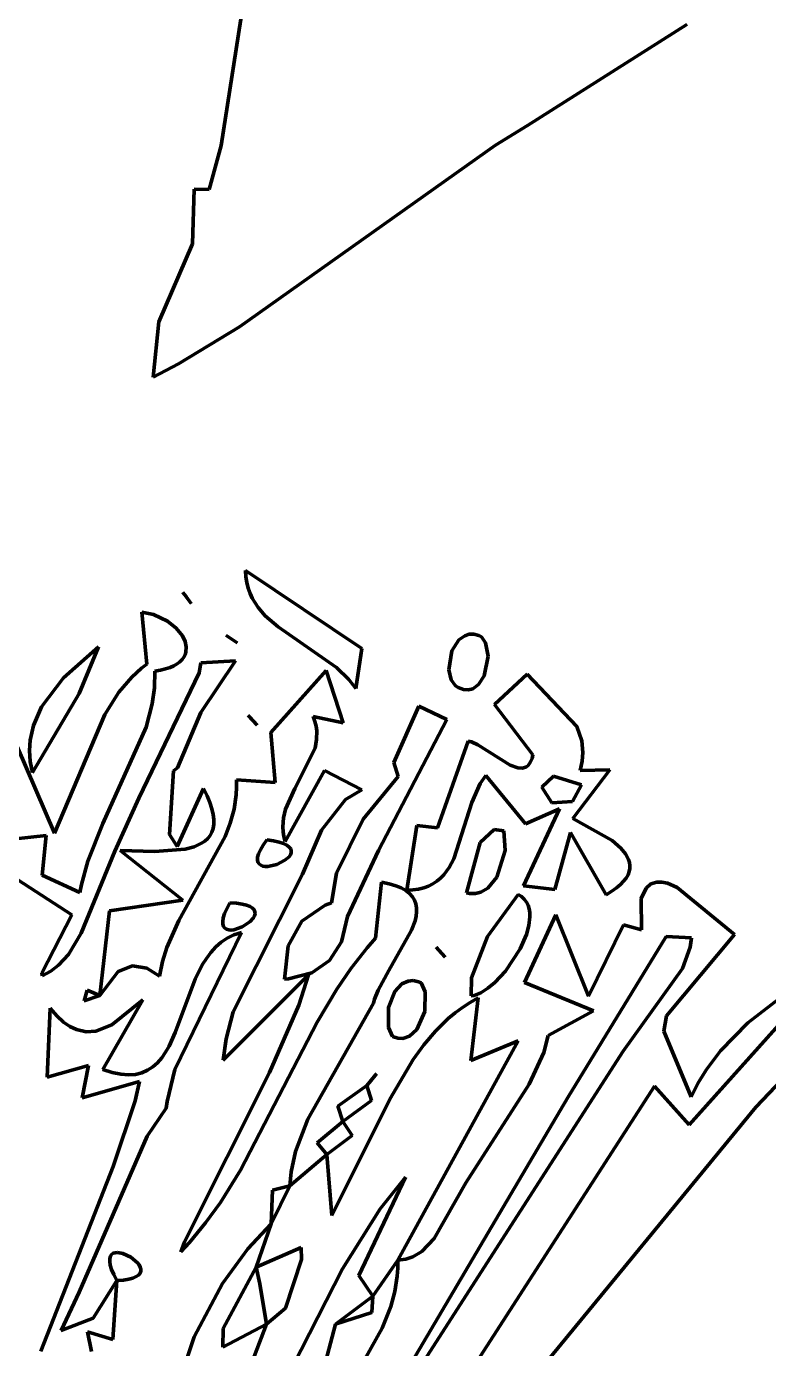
# Model space of a CAD drawing. Header units: millimetres. Extents: x 0 to 11, y 0 to 14.1.
# Drawn here: x 7.479 to 7.981, y 6.555 to 7.45 of the extents above; entities that cross this region are included whole.
import ezdxf

# ---------------------------------------------------------------- set-up
doc = ezdxf.new("R2010")
doc.units = ezdxf.units.MM
doc.layers.add('color#010101ff', color=7, linetype='CONTINUOUS', lineweight=100)
doc.layers.add('color#fefefeff', color=7, linetype='CONTINUOUS', lineweight=100)

msp = doc.modelspace()

# ---------------------------------------------------------------- linework, layer by layer
at = {"layer": 'color#010101ff'}
for p, q in [((7.6329, 7.51328), (7.61057, 7.369)), ((7.81752, 7.38246), (7.92527, 7.45078)), ((7.79591, 7.36919), (7.81752, 7.38246)), ((7.61057, 7.369), (7.60247, 7.3393)), ((7.62293, 7.24632), (7.79591, 7.36919)), ((7.59236, 7.33939), (7.59107, 7.30261)), ((7.60247, 7.3393), (7.59236, 7.33939)), ((7.59107, 7.30261), (7.56833, 7.24965)), ((7.56833, 7.24965), (7.56467, 7.21242)), ((7.58174, 7.22143), (7.62293, 7.24632)), ((7.56467, 7.21242), (7.58174, 7.22143)), ((7.62689, 7.08163), (7.62716, 7.07742)), ((7.70553, 7.02892), (7.62689, 7.08163)), ((7.62716, 7.07742), (7.62778, 7.07344)), ((7.62778, 7.07344), (7.62875, 7.06969)), ((7.58468, 7.06677), (7.5868, 7.06401)), ((7.59034, 7.0594), (7.58468, 7.06677)), ((7.5868, 7.06401), (7.59034, 7.0594)), ((7.62875, 7.06969), (7.63002, 7.06615)), ((7.63002, 7.06615), (7.63159, 7.0628)), ((7.63159, 7.0628), (7.63552, 7.05662)), ((7.63552, 7.05662), (7.64036, 7.05103)), ((7.55693, 7.05349), (7.56036, 7.01838)), ((7.56486, 7.05183), (7.55693, 7.05349)), ((7.57431, 7.04732), (7.56486, 7.05183)), ((7.58007, 7.04269), (7.57431, 7.04732)), ((7.64036, 7.05103), (7.64897, 7.04351)), ((7.5843, 7.0374), (7.58007, 7.04269)), ((7.58608, 7.03369), (7.5843, 7.0374)), ((7.61401, 7.03774), (7.61499, 7.03706)), ((7.62133, 7.03261), (7.61401, 7.03774)), ((7.61499, 7.03706), (7.62133, 7.03261)), ((7.64897, 7.04351), (7.68859, 7.01609)), ((7.77515, 7.03753), (7.77124, 7.03469)), ((7.77812, 7.03849), (7.77515, 7.03753)), ((7.78133, 7.03858), (7.77812, 7.03849)), ((7.78476, 7.03765), (7.78133, 7.03858)), ((7.78655, 7.03678), (7.78476, 7.03765)), ((7.78918, 7.03259), (7.78655, 7.03678)), ((7.52769, 7.03008), (7.50385, 7.00896)), ((7.5146, 6.99845), (7.52769, 7.03008)), ((7.58692, 7.02998), (7.58608, 7.03369)), ((7.58668, 7.02635), (7.58692, 7.02998)), ((7.70152, 7.00171), (7.70553, 7.02892)), ((7.76646, 7.02728), (7.76434, 7.01447)), ((7.77124, 7.03469), (7.76646, 7.02728)), ((7.7909, 7.02358), (7.78918, 7.03259)), ((7.56036, 7.01838), (7.55675, 7.01558)), ((7.57853, 7.01717), (7.58074, 7.01844)), ((7.58074, 7.01844), (7.5826, 7.01984)), ((7.5826, 7.01984), (7.58411, 7.02134)), ((7.58411, 7.02134), (7.58528, 7.02294)), ((7.58528, 7.02294), (7.58613, 7.02461)), ((7.58613, 7.02461), (7.58668, 7.02635)), ((7.59677, 7.01928), (7.59556, 7.01231)), ((7.62019, 7.02056), (7.59677, 7.01928)), ((7.59683, 6.9857), (7.62019, 7.02056)), ((7.78829, 7.01033), (7.7909, 7.02358)), ((7.55012, 7.0095), (7.54143, 6.99932)), ((7.55675, 7.01558), (7.55012, 7.0095)), ((7.59556, 7.01231), (7.55478, 6.92772)), ((7.56535, 7.00238), (7.56578, 7.01355)), ((7.56578, 7.01355), (7.56958, 7.01421)), ((7.56958, 7.01421), (7.57296, 7.01504)), ((7.57296, 7.01504), (7.57594, 7.01603)), ((7.57594, 7.01603), (7.57853, 7.01717)), ((7.68144, 7.01404), (7.64402, 6.97209)), ((7.69298, 6.97856), (7.68144, 7.01404)), ((7.68859, 7.01609), (7.69692, 7.00789)), ((7.76434, 7.01447), (7.76603, 7.00767)), ((7.78449, 7.00445), (7.78829, 7.01033)), ((7.81731, 7.01161), (7.79532, 6.9911)), ((7.85085, 6.97609), (7.81731, 7.01161)), ((7.50385, 7.00896), (7.48906, 6.9894)), ((7.56381, 6.99152), (7.56535, 7.00238)), ((7.69692, 7.00789), (7.70152, 7.00171)), ((7.76603, 7.00767), (7.76891, 7.00356)), ((7.76891, 7.00356), (7.7708, 7.00243)), ((7.7708, 7.00243), (7.77439, 7.00109)), ((7.77439, 7.00109), (7.77768, 7.00089)), ((7.77768, 7.00089), (7.78066, 7.00169)), ((7.78066, 7.00169), (7.78449, 7.00445)), ((7.4831, 6.945), (7.5146, 6.99845)), ((7.54143, 6.99932), (7.53182, 6.98416)), ((7.55979, 6.97573), (7.56381, 6.99152)), ((7.48906, 6.9894), (7.48357, 6.9769)), ((7.53182, 6.98416), (7.49784, 6.90409)), ((7.58097, 6.94809), (7.59683, 6.9857)), ((7.62887, 6.98361), (7.62968, 6.98272)), ((7.63496, 6.97692), (7.62887, 6.98361)), ((7.62968, 6.98272), (7.63496, 6.97692)), ((7.67391, 6.97954), (7.67277, 6.98281)), ((7.67277, 6.98281), (7.69298, 6.97856)), ((7.74413, 6.98981), (7.72727, 6.95188)), ((7.76305, 6.98089), (7.74413, 6.98981)), ((7.79532, 6.9911), (7.82129, 6.95693)), ((7.48357, 6.9769), (7.48137, 6.96686)), ((7.53056, 6.91058), (7.55979, 6.97573)), ((7.67467, 6.97635), (7.67391, 6.97954)), ((7.6751, 6.97324), (7.67467, 6.97635)), ((7.71694, 6.89217), (7.76305, 6.98089)), ((7.85432, 6.96648), (7.85085, 6.97609)), ((7.48137, 6.96686), (7.48097, 6.95984)), ((7.64402, 6.97209), (7.64699, 6.9382)), ((7.67397, 6.96146), (7.67506, 6.96723)), ((7.67506, 6.96723), (7.6751, 6.97324)), ((7.77738, 6.96623), (7.75678, 6.90754)), ((7.77974, 6.96583), (7.77738, 6.96623)), ((7.7841, 6.96379), (7.77974, 6.96583)), ((7.85511, 6.95843), (7.85432, 6.96648)), ((7.49784, 6.90409), (7.47256, 6.9626)), ((7.48097, 6.95984), (7.48152, 6.95255)), ((7.66037, 6.93425), (7.67397, 6.96146)), ((7.80596, 6.94994), (7.7841, 6.96379)), ((7.82129, 6.95693), (7.82071, 6.95458)), ((7.85463, 6.9526), (7.85511, 6.95843)), ((7.48152, 6.95255), (7.4831, 6.945)), ((7.57825, 6.94614), (7.58097, 6.94809)), ((7.72727, 6.95188), (7.73008, 6.94237)), ((7.81111, 6.94818), (7.80596, 6.94994)), ((7.81418, 6.94804), (7.81111, 6.94818)), ((7.81686, 6.94893), (7.81418, 6.94804)), ((7.81803, 6.94983), (7.81686, 6.94893)), ((7.81906, 6.95105), (7.81803, 6.94983)), ((7.81996, 6.95263), (7.81906, 6.95105)), ((7.82071, 6.95458), (7.81996, 6.95263)), ((7.84816, 6.91387), (7.87334, 6.9468)), ((7.85324, 6.94634), (7.85463, 6.9526)), ((7.87334, 6.9468), (7.85324, 6.94634)), ((7.57554, 6.90318), (7.57825, 6.94614)), ((7.64699, 6.9382), (7.62083, 6.94017)), ((7.62083, 6.94017), (7.62091, 6.93504)), ((7.68033, 6.94628), (7.65381, 6.89827)), ((7.70562, 6.93331), (7.68033, 6.94628)), ((7.73008, 6.94237), (7.70645, 6.91339)), ((7.78566, 6.93748), (7.78945, 6.94301)), ((7.78945, 6.94301), (7.81615, 6.91023)), ((7.82736, 6.93516), (7.83513, 6.94243)), ((7.83513, 6.94243), (7.85414, 6.93674)), ((7.59855, 6.93425), (7.58067, 6.89498)), ((7.60102, 6.9293), (7.59855, 6.93425)), ((7.60294, 6.92474), (7.60102, 6.9293)), ((7.62065, 6.93002), (7.61921, 6.92027)), ((7.62091, 6.93504), (7.62065, 6.93002)), ((7.65404, 6.92028), (7.66037, 6.93425)), ((7.69452, 6.92684), (7.70562, 6.93331)), ((7.77995, 6.92466), (7.78566, 6.93748)), ((7.83399, 6.92452), (7.82736, 6.93516)), ((7.85414, 6.93674), (7.84803, 6.92537)), ((7.55478, 6.92772), (7.5386, 6.89176)), ((7.60432, 6.92055), (7.60294, 6.92474)), ((7.6052, 6.91672), (7.60432, 6.92055)), ((7.61921, 6.92027), (7.6167, 6.91086)), ((7.65264, 6.91436), (7.65404, 6.92028)), ((7.67826, 6.90592), (7.69452, 6.92684)), ((7.76784, 6.88672), (7.77995, 6.92466)), ((7.83915, 6.92037), (7.81498, 6.86838)), ((7.81615, 6.91023), (7.83915, 6.92037)), ((7.84803, 6.92537), (7.83399, 6.92452)), ((7.60561, 6.91324), (7.6052, 6.91672)), ((7.60556, 6.91008), (7.60561, 6.91324)), ((7.6167, 6.91086), (7.61329, 6.90172)), ((7.6522, 6.90817), (7.65264, 6.91436)), ((7.70645, 6.91339), (7.68851, 6.87695)), ((7.87474, 6.89898), (7.84816, 6.91387)), ((7.45894, 6.89889), (7.49228, 6.90241)), ((7.49228, 6.90241), (7.48948, 6.87568)), ((7.52029, 6.8851), (7.53056, 6.91058)), ((7.58067, 6.89498), (7.57554, 6.90318)), ((7.60142, 6.90043), (7.60299, 6.90243)), ((7.60299, 6.90243), (7.60423, 6.9047)), ((7.60423, 6.9047), (7.60509, 6.90724)), ((7.60509, 6.90724), (7.60556, 6.91008)), ((7.65241, 6.90496), (7.6522, 6.90817)), ((7.65293, 6.90166), (7.65241, 6.90496)), ((7.6656, 6.87624), (7.67826, 6.90592)), ((7.74275, 6.90926), (7.73593, 6.86552)), ((7.75678, 6.90754), (7.74275, 6.90926)), ((7.79499, 6.90648), (7.78558, 6.89757)), ((7.8015, 6.90548), (7.79499, 6.90648)), ((7.80244, 6.8923), (7.8015, 6.90548)), ((7.83601, 6.86594), (7.84671, 6.90441)), ((7.84671, 6.90441), (7.87082, 6.86236)), ((7.56561, 6.8915), (7.58628, 6.89315)), ((7.61329, 6.90172), (7.58181, 6.84492)), ((7.58628, 6.89315), (7.59223, 6.89479)), ((7.59223, 6.89479), (7.59734, 6.89717)), ((7.59734, 6.89717), (7.59952, 6.89869)), ((7.59952, 6.89869), (7.60142, 6.90043)), ((7.63703, 6.89278), (7.63888, 6.89594)), ((7.63888, 6.89594), (7.64142, 6.89956)), ((7.64142, 6.89956), (7.64601, 6.89884)), ((7.64601, 6.89884), (7.64975, 6.89795)), ((7.64975, 6.89795), (7.65272, 6.89694)), ((7.65272, 6.89694), (7.65496, 6.89582)), ((7.65381, 6.89827), (7.65293, 6.90166)), ((7.65496, 6.89582), (7.65654, 6.89461)), ((7.65654, 6.89461), (7.65751, 6.89334)), ((7.65751, 6.89334), (7.65792, 6.89202)), ((7.78558, 6.89757), (7.77639, 6.86362)), ((7.8808, 6.89377), (7.87474, 6.89898)), ((7.88389, 6.89006), (7.8808, 6.89377)), ((7.5386, 6.89176), (7.516, 6.83647)), ((7.51601, 6.86921), (7.52029, 6.8851)), ((7.58458, 6.85873), (7.54228, 6.89218)), ((7.54228, 6.89218), (7.56561, 6.8915)), ((7.63506, 6.88586), (7.63518, 6.88776)), ((7.63541, 6.88434), (7.63506, 6.88586)), ((7.63518, 6.88776), (7.63582, 6.89006)), ((7.63616, 6.88316), (7.63541, 6.88434)), ((7.63582, 6.89006), (7.63703, 6.89278)), ((7.65367, 6.88566), (7.6481, 6.88284)), ((7.65641, 6.88808), (7.65367, 6.88566)), ((7.65732, 6.88937), (7.65641, 6.88808)), ((7.65784, 6.89069), (7.65732, 6.88937)), ((7.65792, 6.89202), (7.65784, 6.89069)), ((7.69596, 6.8476), (7.71694, 6.89217)), ((7.76474, 6.88087), (7.76784, 6.88672)), ((7.79692, 6.87419), (7.80244, 6.8923)), ((7.88598, 6.88618), (7.88389, 6.89006)), ((7.88659, 6.88418), (7.88598, 6.88618)), ((7.88688, 6.88215), (7.88659, 6.88418)), ((7.48948, 6.87568), (7.51501, 6.86377)), ((7.61864, 6.78314), (7.6656, 6.87624)), ((7.63726, 6.88232), (7.63616, 6.88316)), ((7.63866, 6.88177), (7.63726, 6.88232)), ((7.6403, 6.88151), (7.63866, 6.88177)), ((7.64212, 6.88151), (7.6403, 6.88151)), ((7.6481, 6.88284), (7.64212, 6.88151)), ((7.68851, 6.87695), (7.6852, 6.85688)), ((7.75878, 6.87347), (7.76097, 6.87573)), ((7.76097, 6.87573), (7.76474, 6.88087)), ((7.8843, 6.87365), (7.88556, 6.87582)), ((7.88556, 6.87582), (7.88639, 6.87797)), ((7.88639, 6.87797), (7.88682, 6.88007)), ((7.88682, 6.88007), (7.88688, 6.88215)), ((7.50959, 6.84873), (7.47312, 6.87241)), ((7.51501, 6.86377), (7.51601, 6.86921)), ((7.71894, 6.87081), (7.71482, 6.83293)), ((7.7241, 6.86977), (7.71894, 6.87081)), ((7.72853, 6.86847), (7.7241, 6.86977)), ((7.73229, 6.86693), (7.72853, 6.86847)), ((7.7354, 6.86518), (7.73229, 6.86693)), ((7.74014, 6.86568), (7.744, 6.8662)), ((7.744, 6.8662), (7.74753, 6.86706)), ((7.74753, 6.86706), (7.75075, 6.86823)), ((7.75075, 6.86823), (7.75369, 6.86971)), ((7.75369, 6.86971), (7.75636, 6.87146)), ((7.75636, 6.87146), (7.75878, 6.87347)), ((7.78598, 6.86404), (7.79073, 6.86674)), ((7.79073, 6.86674), (7.79692, 6.87419)), ((7.81498, 6.86838), (7.83601, 6.86594)), ((7.87457, 6.86467), (7.87776, 6.86696)), ((7.87776, 6.86696), (7.88043, 6.86922)), ((7.88043, 6.86922), (7.8826, 6.87145)), ((7.8826, 6.87145), (7.8843, 6.87365)), ((7.89777, 6.86689), (7.89441, 6.85987)), ((7.90096, 6.86963), (7.89777, 6.86689)), ((7.9051, 6.87097), (7.90096, 6.86963)), ((7.90841, 6.87097), (7.9051, 6.87097)), ((7.91217, 6.87017), (7.90841, 6.87097)), ((7.9164, 6.86849), (7.91217, 6.87017)), ((7.9187, 6.8673), (7.9164, 6.86849)), ((7.95747, 6.83549), (7.9187, 6.8673)), ((7.535, 6.85147), (7.58458, 6.85873)), ((7.7379, 6.86321), (7.7354, 6.86518)), ((7.73593, 6.86552), (7.74014, 6.86568)), ((7.73983, 6.86105), (7.7379, 6.86321)), ((7.74123, 6.8587), (7.73983, 6.86105)), ((7.74214, 6.85619), (7.74123, 6.8587)), ((7.77639, 6.86362), (7.77848, 6.86324)), ((7.77848, 6.86324), (7.78239, 6.8632)), ((7.78239, 6.8632), (7.78598, 6.86404)), ((7.81128, 6.86254), (7.79058, 6.83402)), ((7.81355, 6.8611), (7.81128, 6.86254)), ((7.81541, 6.85939), (7.81355, 6.8611)), ((7.81688, 6.85743), (7.81541, 6.85939)), ((7.81798, 6.85524), (7.81688, 6.85743)), ((7.87082, 6.86236), (7.87457, 6.86467)), ((7.89441, 6.85987), (7.89474, 6.83862)), ((7.48936, 6.80923), (7.50959, 6.84873)), ((7.52849, 6.79423), (7.535, 6.85147)), ((7.61198, 6.84669), (7.61288, 6.84956)), ((7.61288, 6.84956), (7.61436, 6.85293)), ((7.61436, 6.85293), (7.61645, 6.85685)), ((7.61645, 6.85685), (7.621, 6.85655)), ((7.621, 6.85655), (7.62475, 6.85602)), ((7.62475, 6.85602), (7.62775, 6.85528)), ((7.62775, 6.85528), (7.63006, 6.85435)), ((7.63006, 6.85435), (7.63172, 6.85328)), ((7.63172, 6.85328), (7.6328, 6.85209)), ((7.6328, 6.85209), (7.63334, 6.8508)), ((7.6334, 6.84944), (7.63303, 6.84805)), ((7.63334, 6.8508), (7.6334, 6.84944)), ((7.6808, 6.85529), (7.66502, 6.8445)), ((7.6852, 6.85688), (7.6808, 6.85529)), ((7.74258, 6.85353), (7.74214, 6.85619)), ((7.74226, 6.84778), (7.74261, 6.85072)), ((7.74261, 6.85072), (7.74258, 6.85353)), ((7.83666, 6.8488), (7.81547, 6.803)), ((7.81873, 6.85284), (7.81798, 6.85524)), ((7.81914, 6.85026), (7.81873, 6.85284)), ((7.81924, 6.84752), (7.81914, 6.85026)), ((7.85875, 6.79379), (7.83666, 6.8488)), ((7.58181, 6.84492), (7.57373, 6.82672)), ((7.6116, 6.8443), (7.61198, 6.84669)), ((7.61169, 6.84237), (7.6116, 6.8443)), ((7.61218, 6.84086), (7.61169, 6.84237)), ((7.61304, 6.83974), (7.61218, 6.84086)), ((7.61421, 6.83899), (7.61304, 6.83974)), ((7.62472, 6.84056), (7.61903, 6.83864)), ((7.62986, 6.84395), (7.62472, 6.84056)), ((7.63228, 6.84665), (7.62986, 6.84395)), ((7.63303, 6.84805), (7.63228, 6.84665)), ((7.66502, 6.8445), (7.65588, 6.82782)), ((7.69178, 6.83054), (7.69596, 6.8476)), ((7.73929, 6.83836), (7.74156, 6.84474)), ((7.74156, 6.84474), (7.74226, 6.84778)), ((7.81686, 6.83544), (7.81857, 6.84166)), ((7.81857, 6.84166), (7.81924, 6.84752)), ((7.8826, 6.84195), (7.85875, 6.79379)), ((7.89474, 6.83862), (7.8826, 6.84195)), ((7.516, 6.83647), (7.50726, 6.82195)), ((7.62418, 6.83684), (7.57926, 6.74422)), ((7.61054, 6.8303), (7.61463, 6.83305)), ((7.61563, 6.83858), (7.61421, 6.83899)), ((7.61463, 6.83305), (7.61917, 6.83525)), ((7.61725, 6.83847), (7.61563, 6.83858)), ((7.61903, 6.83864), (7.61725, 6.83847)), ((7.61917, 6.83525), (7.62418, 6.83684)), ((7.68372, 6.81784), (7.69178, 6.83054)), ((7.71482, 6.83293), (7.70911, 6.82637)), ((7.72393, 6.81106), (7.73929, 6.83836)), ((7.79058, 6.83402), (7.77964, 6.80622)), ((7.81267, 6.82585), (7.81686, 6.83544)), ((7.84496, 6.72517), (7.91124, 6.83409)), ((7.91124, 6.83409), (7.92849, 6.83322)), ((7.91161, 6.78057), (7.95747, 6.83549)), ((7.9268, 6.70673), (8.03874, 6.83161)), ((7.92849, 6.83322), (7.92751, 6.82699)), ((8.03874, 6.83161), (7.96654, 6.77569)), ((7.50726, 6.82195), (7.50058, 6.81474)), ((7.57373, 6.82672), (7.57082, 6.8172)), ((7.6005, 6.81929), (7.60351, 6.82337)), ((7.60351, 6.82337), (7.60685, 6.82706)), ((7.60685, 6.82706), (7.61054, 6.8303)), ((7.65588, 6.82782), (7.65338, 6.80526)), ((7.70911, 6.82637), (7.69845, 6.81274)), ((7.75576, 6.82688), (7.7594, 6.82286)), ((7.76196, 6.82005), (7.75576, 6.82688)), ((7.7594, 6.82286), (7.76196, 6.82005)), ((7.80263, 6.81069), (7.81267, 6.82585)), ((7.92751, 6.82699), (7.92238, 6.81253)), ((7.50058, 6.81474), (7.49536, 6.81075)), ((7.55066, 6.81428), (7.54091, 6.81048)), ((7.56018, 6.81263), (7.55066, 6.81428)), ((7.56892, 6.80733), (7.56018, 6.81263)), ((7.57082, 6.8172), (7.56892, 6.80733)), ((7.593, 6.80527), (7.59777, 6.81488)), ((7.59777, 6.81488), (7.6005, 6.81929)), ((7.67178, 6.80948), (7.68372, 6.81784)), ((7.69845, 6.81274), (7.68868, 6.7985)), ((7.92238, 6.81253), (7.88218, 6.75653)), ((7.48944, 6.80751), (7.48936, 6.80923)), ((7.49536, 6.81075), (7.48944, 6.80751)), ((7.54091, 6.81048), (7.52849, 6.79423)), ((7.57951, 6.7692), (7.593, 6.80527)), ((7.66956, 6.80818), (7.65283, 6.79143)), ((7.65338, 6.80526), (7.65596, 6.80547)), ((7.65596, 6.80547), (7.67178, 6.80948)), ((7.66305, 6.78776), (7.66956, 6.80818)), ((7.7167, 6.79789), (7.72393, 6.81106)), ((7.737, 6.80402), (7.73259, 6.80201)), ((7.74032, 6.80427), (7.737, 6.80402)), ((7.7439, 6.80349), (7.74032, 6.80427)), ((7.77964, 6.80622), (7.77946, 6.79394)), ((7.79559, 6.80312), (7.80263, 6.81069)), ((7.51793, 6.79054), (7.52005, 6.79777)), ((7.52005, 6.79777), (7.52849, 6.79423)), ((7.68868, 6.7985), (7.67534, 6.77625)), ((7.71425, 6.7918), (7.7167, 6.79789)), ((7.72787, 6.79691), (7.72358, 6.78608)), ((7.73259, 6.80201), (7.72787, 6.79691)), ((7.74578, 6.80268), (7.7439, 6.80349)), ((7.74841, 6.79666), (7.74578, 6.80268)), ((7.74822, 6.78346), (7.74841, 6.79666)), ((7.78157, 6.79432), (7.78378, 6.79504)), ((7.78378, 6.79504), (7.78606, 6.79609)), ((7.78606, 6.79609), (7.79078, 6.79909)), ((7.79078, 6.79909), (7.79559, 6.80312)), ((7.81547, 6.803), (7.86217, 6.78384)), ((7.49291, 6.739), (7.49493, 6.78567)), ((7.49493, 6.78567), (7.49941, 6.78041)), ((7.52849, 6.79423), (7.51793, 6.79054)), ((7.55751, 6.79126), (7.53054, 6.74427)), ((7.53665, 6.77428), (7.55751, 6.79126)), ((7.65283, 6.79143), (7.6119, 6.75044)), ((7.6431, 6.74223), (7.66305, 6.78776)), ((7.66922, 6.71051), (7.71344, 6.78894)), ((7.71344, 6.78894), (7.71425, 6.7918)), ((7.72358, 6.78608), (7.72355, 6.77261)), ((7.77366, 6.78617), (7.76875, 6.78251)), ((7.77883, 6.78957), (7.77366, 6.78617)), ((7.78426, 6.79271), (7.77883, 6.78957)), ((7.77938, 6.75034), (7.78426, 6.79271)), ((7.77946, 6.79394), (7.78157, 6.79432)), ((8.03932, 6.78982), (7.97186, 6.71861)), ((7.49941, 6.78041), (7.50387, 6.77629)), ((7.61381, 6.76481), (7.61864, 6.78314)), ((7.74281, 6.77127), (7.74822, 6.78346)), ((7.76408, 6.77861), (7.7554, 6.77015)), ((7.76875, 6.78251), (7.76408, 6.77861)), ((7.86217, 6.78384), (7.83167, 6.7672)), ((7.90983, 6.77006), (7.91161, 6.78057)), ((7.50387, 6.77629), (7.50831, 6.77322)), ((7.50831, 6.77322), (7.51274, 6.77115)), ((7.51274, 6.77115), (7.51934, 6.76975)), ((7.51934, 6.76975), (7.52588, 6.77017)), ((7.52588, 6.77017), (7.53665, 6.77428)), ((7.57528, 6.76), (7.57951, 6.7692)), ((7.67534, 6.77625), (7.62356, 6.67617)), ((7.72355, 6.77261), (7.72626, 6.76644)), ((7.73777, 6.76673), (7.74281, 6.77127)), ((7.7554, 6.77015), (7.74752, 6.76091)), ((7.92829, 6.72563), (7.90983, 6.77006)), ((7.96654, 6.77569), (7.948, 6.75681)), ((7.57291, 6.75586), (7.57528, 6.76)), ((7.6119, 6.75044), (7.61381, 6.76481)), ((7.72626, 6.76644), (7.72985, 6.7653)), ((7.72985, 6.7653), (7.73322, 6.7652)), ((7.73003, 6.61533), (7.81125, 6.76359)), ((7.73322, 6.7652), (7.73777, 6.76673)), ((7.74752, 6.76091), (7.74032, 6.751)), ((7.81125, 6.76359), (7.77938, 6.75034)), ((7.83167, 6.7672), (7.82858, 6.75565)), ((7.56747, 6.74876), (7.57032, 6.75209)), ((7.57032, 6.75209), (7.57291, 6.75586)), ((7.74032, 6.751), (7.72463, 6.72406)), ((7.88218, 6.75653), (7.74357, 6.54064)), ((7.82858, 6.75565), (7.81865, 6.73435)), ((7.948, 6.75681), (7.9385, 6.74424)), ((7.52095, 6.74688), (7.49291, 6.739)), ((7.51665, 6.72498), (7.52095, 6.74688)), ((7.53054, 6.74427), (7.53689, 6.74217)), ((7.53689, 6.74217), (7.54266, 6.74093)), ((7.55265, 6.74086), (7.55694, 6.74191)), ((7.55694, 6.74191), (7.56082, 6.74362)), ((7.56082, 6.74362), (7.56431, 6.74592)), ((7.56431, 6.74592), (7.56747, 6.74876)), ((7.57926, 6.74422), (7.57396, 6.72255)), ((7.58577, 6.62764), (7.6431, 6.74223)), ((7.7108, 6.73544), (7.71551, 6.74125)), ((7.71551, 6.74125), (7.71492, 6.74053)), ((7.9385, 6.74424), (7.93301, 6.73522)), ((7.55537, 6.73611), (7.51665, 6.72498)), ((7.54266, 6.74093), (7.54791, 6.74052)), ((7.54791, 6.74052), (7.55265, 6.74086)), ((7.55228, 6.72302), (7.55537, 6.73611)), ((7.68102, 6.38797), (7.90343, 6.73296)), ((7.70903, 6.73326), (7.68936, 6.71934)), ((7.71492, 6.74053), (7.70903, 6.73326)), ((7.70903, 6.73326), (7.7108, 6.73544)), ((7.71224, 6.72326), (7.70903, 6.73326)), ((7.81865, 6.73435), (7.77595, 6.66746)), ((7.90343, 6.73296), (7.9268, 6.70673)), ((7.93301, 6.73522), (7.92829, 6.72563)), ((7.72463, 6.72406), (7.68538, 6.64541)), ((7.69287, 6.70908), (7.71224, 6.72326)), ((7.69438, 6.47008), (7.84496, 6.72517)), ((7.53751, 6.67859), (7.55228, 6.72302)), ((7.57336, 6.71807), (7.56048, 6.69919)), ((7.57396, 6.72255), (7.57336, 6.71807)), ((7.68936, 6.71934), (7.69287, 6.70908)), ((7.97186, 6.71861), (7.7849, 6.49123)), ((7.66081, 6.68878), (7.66922, 6.71051)), ((7.69287, 6.70908), (7.67553, 6.69464)), ((7.69904, 6.69964), (7.69287, 6.70908)), ((7.56048, 6.69919), (7.51455, 6.59366)), ((7.68197, 6.68663), (7.69904, 6.69964)), ((7.65779, 6.67506), (7.66081, 6.68878)), ((7.67553, 6.69464), (7.68197, 6.68663)), ((7.48866, 6.55369), (7.53751, 6.67859)), ((7.68197, 6.68663), (7.65683, 6.66557)), ((7.68538, 6.64541), (7.68197, 6.68663)), ((7.62356, 6.67617), (7.61, 6.65433)), ((7.65683, 6.66557), (7.65779, 6.67506)), ((7.73517, 6.67144), (7.70361, 6.60485)), ((7.71794, 6.65001), (7.73517, 6.67144)), ((7.65683, 6.66557), (7.64442, 6.63988)), ((7.64442, 6.63988), (7.6453, 6.66261)), ((7.6453, 6.66261), (7.65683, 6.66557)), ((7.77595, 6.66746), (7.75444, 6.62987)), ((7.61, 6.65433), (7.60003, 6.64046)), ((7.69253, 6.60947), (7.71794, 6.65001)), ((7.60003, 6.64046), (7.58914, 6.62725)), ((7.62858, 6.62287), (7.64442, 6.63988)), ((7.64442, 6.63988), (7.63421, 6.61053)), ((7.5833, 6.62094), (7.58577, 6.62764)), ((7.58914, 6.62725), (7.5833, 6.62094)), ((7.75444, 6.62987), (7.74624, 6.62108)), ((7.53518, 6.6144), (7.53522, 6.6164)), ((7.53522, 6.6164), (7.53568, 6.61796)), ((7.53568, 6.61796), (7.53648, 6.61911)), ((7.53648, 6.61911), (7.53759, 6.61989)), ((7.53759, 6.61989), (7.53895, 6.62032)), ((7.53895, 6.62032), (7.5405, 6.62043)), ((7.5405, 6.62043), (7.54401, 6.61983)), ((7.54401, 6.61983), (7.5495, 6.61728)), ((7.5495, 6.61728), (7.55402, 6.61347)), ((7.61151, 6.59941), (7.62858, 6.62287)), ((7.63421, 6.61053), (7.66471, 6.62385)), ((7.66471, 6.62385), (7.66483, 6.61562)), ((7.73536, 6.61599), (7.73003, 6.61533)), ((7.7401, 6.61749), (7.73536, 6.61599)), ((7.74624, 6.62108), (7.7401, 6.61749)), ((7.53558, 6.61195), (7.53518, 6.6144)), ((7.5365, 6.609), (7.53558, 6.61195)), ((7.53797, 6.60552), (7.5365, 6.609)), ((7.55402, 6.61347), (7.55507, 6.61205)), ((7.55507, 6.61205), (7.55582, 6.61061)), ((7.55616, 6.60779), (7.55566, 6.60646)), ((7.55582, 6.61061), (7.5562, 6.60918)), ((7.5562, 6.60918), (7.55616, 6.60779)), ((7.63421, 6.61053), (7.6118, 6.56911)), ((7.63673, 6.59921), (7.63421, 6.61053)), ((7.63647, 6.49929), (7.69253, 6.60947)), ((7.66483, 6.61562), (7.65392, 6.5827)), ((7.71302, 6.59102), (7.73003, 6.61533)), ((7.72995, 6.60987), (7.72954, 6.60451)), ((7.73003, 6.61533), (7.72995, 6.60987)), ((7.52398, 6.57596), (7.54005, 6.6015)), ((7.54005, 6.6015), (7.53729, 6.56158)), ((7.54005, 6.6015), (7.53797, 6.60552)), ((7.54441, 6.60182), (7.54005, 6.6015)), ((7.548, 6.60238), (7.54441, 6.60182)), ((7.55087, 6.60316), (7.548, 6.60238)), ((7.55307, 6.60411), (7.55087, 6.60316)), ((7.55465, 6.60522), (7.55307, 6.60411)), ((7.55566, 6.60646), (7.55465, 6.60522)), ((7.59236, 6.56341), (7.61151, 6.59941)), ((7.6412, 6.57205), (7.63673, 6.59921)), ((7.70361, 6.60485), (7.71302, 6.59102)), ((7.72954, 6.60451), (7.72785, 6.59408)), ((7.51455, 6.59366), (7.50235, 6.56767)), ((7.71302, 6.59102), (7.68777, 6.57197)), ((7.71247, 6.57983), (7.71302, 6.59102)), ((7.72785, 6.59408), (7.72511, 6.58397)), ((7.65392, 6.5827), (7.6412, 6.57205)), ((7.72511, 6.58397), (7.71939, 6.56929)), ((7.50235, 6.56767), (7.52398, 6.57596)), ((7.61158, 6.55633), (7.6412, 6.57205)), ((7.6412, 6.57205), (7.6252, 6.53025)), ((7.68777, 6.57197), (7.67899, 6.53868)), ((7.67899, 6.53868), (7.68777, 6.57197)), ((7.68777, 6.57197), (7.71247, 6.57983)), ((7.53729, 6.56158), (7.52015, 6.56668)), ((7.52015, 6.56668), (7.52284, 6.55339)), ((7.57369, 6.50814), (7.59236, 6.56341)), ((7.6118, 6.56911), (7.61158, 6.55633)), ((7.71939, 6.56929), (7.68253, 6.50353))]:
    msp.add_line(p, q, dxfattribs=at)
at = {"layer": 'color#fefefeff'}
for p, q in [((7.61057, 7.369), (7.6329, 7.51328)), ((7.92527, 7.45078), (7.81752, 7.38246)), ((7.81752, 7.38246), (7.79591, 7.36919)), ((7.60247, 7.3393), (7.61057, 7.369)), ((7.79591, 7.36919), (7.62293, 7.24632)), ((7.59107, 7.30261), (7.59236, 7.33939)), ((7.59236, 7.33939), (7.60247, 7.3393)), ((7.56833, 7.24965), (7.59107, 7.30261)), ((7.56467, 7.21242), (7.56833, 7.24965)), ((7.62293, 7.24632), (7.58174, 7.22143)), ((7.58174, 7.22143), (7.56467, 7.21242)), ((7.62689, 7.08163), (7.70553, 7.02892)), ((7.62716, 7.07742), (7.62689, 7.08163)), ((7.62778, 7.07344), (7.62716, 7.07742)), ((7.62875, 7.06969), (7.62778, 7.07344)), ((7.58468, 7.06677), (7.59034, 7.0594)), ((7.5868, 7.06401), (7.58468, 7.06677)), ((7.59034, 7.0594), (7.5868, 7.06401)), ((7.63002, 7.06615), (7.62875, 7.06969)), ((7.63159, 7.0628), (7.63002, 7.06615)), ((7.63552, 7.05662), (7.63159, 7.0628)), ((7.64036, 7.05103), (7.63552, 7.05662)), ((7.55693, 7.05349), (7.56486, 7.05183)), ((7.56036, 7.01838), (7.55693, 7.05349)), ((7.56486, 7.05183), (7.57431, 7.04732)), ((7.57431, 7.04732), (7.58007, 7.04269)), ((7.64897, 7.04351), (7.64036, 7.05103)), ((7.58007, 7.04269), (7.5843, 7.0374)), ((7.5843, 7.0374), (7.58608, 7.03369)), ((7.61401, 7.03774), (7.62133, 7.03261)), ((7.61499, 7.03706), (7.61401, 7.03774)), ((7.62133, 7.03261), (7.61499, 7.03706)), ((7.68859, 7.01609), (7.64897, 7.04351)), ((7.77124, 7.03469), (7.77515, 7.03753)), ((7.77515, 7.03753), (7.77812, 7.03849)), ((7.77812, 7.03849), (7.78133, 7.03858)), ((7.78133, 7.03858), (7.78476, 7.03765)), ((7.78476, 7.03765), (7.78655, 7.03678)), ((7.78655, 7.03678), (7.78918, 7.03259)), ((7.50385, 7.00896), (7.52769, 7.03008)), ((7.52769, 7.03008), (7.5146, 6.99845)), ((7.58608, 7.03369), (7.58692, 7.02998)), ((7.58692, 7.02998), (7.58668, 7.02635)), ((7.70553, 7.02892), (7.70152, 7.00171)), ((7.76434, 7.01447), (7.76646, 7.02728)), ((7.76646, 7.02728), (7.77124, 7.03469)), ((7.78918, 7.03259), (7.7909, 7.02358)), ((7.55675, 7.01558), (7.56036, 7.01838)), ((7.58074, 7.01844), (7.57853, 7.01717)), ((7.5826, 7.01984), (7.58074, 7.01844)), ((7.58411, 7.02134), (7.5826, 7.01984)), ((7.58528, 7.02294), (7.58411, 7.02134)), ((7.58613, 7.02461), (7.58528, 7.02294)), ((7.58668, 7.02635), (7.58613, 7.02461)), ((7.59556, 7.01231), (7.59677, 7.01928)), ((7.59677, 7.01928), (7.62019, 7.02056)), ((7.62019, 7.02056), (7.59683, 6.9857)), ((7.7909, 7.02358), (7.78829, 7.01033)), ((7.54143, 6.99932), (7.55012, 7.0095)), ((7.55012, 7.0095), (7.55675, 7.01558)), ((7.55478, 6.92772), (7.59556, 7.01231)), ((7.56578, 7.01355), (7.56535, 7.00238)), ((7.56958, 7.01421), (7.56578, 7.01355)), ((7.57296, 7.01504), (7.56958, 7.01421)), ((7.57594, 7.01603), (7.57296, 7.01504)), ((7.57853, 7.01717), (7.57594, 7.01603)), ((7.64402, 6.97209), (7.68144, 7.01404)), ((7.68144, 7.01404), (7.69298, 6.97856)), ((7.69692, 7.00789), (7.68859, 7.01609)), ((7.76603, 7.00767), (7.76434, 7.01447)), ((7.78829, 7.01033), (7.78449, 7.00445)), ((7.79532, 6.9911), (7.81731, 7.01161)), ((7.81731, 7.01161), (7.85085, 6.97609)), ((7.48906, 6.9894), (7.50385, 7.00896)), ((7.56535, 7.00238), (7.56381, 6.99152)), ((7.70152, 7.00171), (7.69692, 7.00789)), ((7.76891, 7.00356), (7.76603, 7.00767)), ((7.7708, 7.00243), (7.76891, 7.00356)), ((7.77439, 7.00109), (7.7708, 7.00243)), ((7.77768, 7.00089), (7.77439, 7.00109)), ((7.78066, 7.00169), (7.77768, 7.00089)), ((7.78449, 7.00445), (7.78066, 7.00169)), ((7.5146, 6.99845), (7.4831, 6.945)), ((7.53182, 6.98416), (7.54143, 6.99932)), ((7.56381, 6.99152), (7.55979, 6.97573)), ((7.48357, 6.9769), (7.48906, 6.9894)), ((7.49784, 6.90409), (7.53182, 6.98416)), ((7.59683, 6.9857), (7.58097, 6.94809)), ((7.62887, 6.98361), (7.63496, 6.97692)), ((7.62968, 6.98272), (7.62887, 6.98361)), ((7.63496, 6.97692), (7.62968, 6.98272)), ((7.69298, 6.97856), (7.67277, 6.98281)), ((7.67277, 6.98281), (7.67391, 6.97954)), ((7.72727, 6.95188), (7.74413, 6.98981)), ((7.74413, 6.98981), (7.76305, 6.98089)), ((7.82129, 6.95693), (7.79532, 6.9911)), ((7.48137, 6.96686), (7.48357, 6.9769)), ((7.55979, 6.97573), (7.53056, 6.91058)), ((7.67391, 6.97954), (7.67467, 6.97635)), ((7.67467, 6.97635), (7.6751, 6.97324)), ((7.76305, 6.98089), (7.71694, 6.89217)), ((7.85085, 6.97609), (7.85432, 6.96648)), ((7.48097, 6.95984), (7.48137, 6.96686)), ((7.64699, 6.9382), (7.64402, 6.97209)), ((7.67506, 6.96723), (7.67397, 6.96146)), ((7.6751, 6.97324), (7.67506, 6.96723)), ((7.75678, 6.90754), (7.77738, 6.96623)), ((7.77738, 6.96623), (7.77974, 6.96583)), ((7.77974, 6.96583), (7.7841, 6.96379)), ((7.85432, 6.96648), (7.85511, 6.95843)), ((7.47256, 6.9626), (7.49784, 6.90409)), ((7.48152, 6.95255), (7.48097, 6.95984)), ((7.67397, 6.96146), (7.66037, 6.93425)), ((7.7841, 6.96379), (7.80596, 6.94994)), ((7.82071, 6.95458), (7.82129, 6.95693)), ((7.85511, 6.95843), (7.85463, 6.9526)), ((7.4831, 6.945), (7.48152, 6.95255)), ((7.58097, 6.94809), (7.57825, 6.94614)), ((7.73008, 6.94237), (7.72727, 6.95188)), ((7.80596, 6.94994), (7.81111, 6.94818)), ((7.81111, 6.94818), (7.81418, 6.94804)), ((7.81418, 6.94804), (7.81686, 6.94893)), ((7.81686, 6.94893), (7.81803, 6.94983)), ((7.81803, 6.94983), (7.81906, 6.95105)), ((7.81906, 6.95105), (7.81996, 6.95263)), ((7.81996, 6.95263), (7.82071, 6.95458)), ((7.87334, 6.9468), (7.84816, 6.91387)), ((7.85463, 6.9526), (7.85324, 6.94634)), ((7.85324, 6.94634), (7.87334, 6.9468)), ((7.57825, 6.94614), (7.57554, 6.90318)), ((7.62091, 6.93504), (7.62083, 6.94017)), ((7.62083, 6.94017), (7.64699, 6.9382)), ((7.65381, 6.89827), (7.68033, 6.94628)), ((7.68033, 6.94628), (7.70562, 6.93331)), ((7.70645, 6.91339), (7.73008, 6.94237)), ((7.78945, 6.94301), (7.78566, 6.93748)), ((7.81615, 6.91023), (7.78945, 6.94301)), ((7.83513, 6.94243), (7.82736, 6.93516)), ((7.85414, 6.93674), (7.83513, 6.94243)), ((7.58067, 6.89498), (7.59855, 6.93425)), ((7.59855, 6.93425), (7.60102, 6.9293)), ((7.60102, 6.9293), (7.60294, 6.92474)), ((7.61921, 6.92027), (7.62065, 6.93002)), ((7.62065, 6.93002), (7.62091, 6.93504)), ((7.66037, 6.93425), (7.65404, 6.92028)), ((7.70562, 6.93331), (7.69452, 6.92684)), ((7.78566, 6.93748), (7.77995, 6.92466)), ((7.82736, 6.93516), (7.83399, 6.92452)), ((7.84803, 6.92537), (7.85414, 6.93674)), ((7.5386, 6.89176), (7.55478, 6.92772)), ((7.60294, 6.92474), (7.60432, 6.92055)), ((7.60432, 6.92055), (7.6052, 6.91672)), ((7.6167, 6.91086), (7.61921, 6.92027)), ((7.65404, 6.92028), (7.65264, 6.91436)), ((7.69452, 6.92684), (7.67826, 6.90592)), ((7.77995, 6.92466), (7.76784, 6.88672)), ((7.81498, 6.86838), (7.83915, 6.92037)), ((7.83915, 6.92037), (7.81615, 6.91023)), ((7.83399, 6.92452), (7.84803, 6.92537)), ((7.6052, 6.91672), (7.60561, 6.91324)), ((7.60561, 6.91324), (7.60556, 6.91008)), ((7.61329, 6.90172), (7.6167, 6.91086)), ((7.65264, 6.91436), (7.6522, 6.90817)), ((7.68851, 6.87695), (7.70645, 6.91339)), ((7.84816, 6.91387), (7.87474, 6.89898)), ((7.49228, 6.90241), (7.45894, 6.89889)), ((7.48948, 6.87568), (7.49228, 6.90241)), ((7.53056, 6.91058), (7.52029, 6.8851)), ((7.57554, 6.90318), (7.58067, 6.89498)), ((7.60299, 6.90243), (7.60142, 6.90043)), ((7.60423, 6.9047), (7.60299, 6.90243)), ((7.60509, 6.90724), (7.60423, 6.9047)), ((7.60556, 6.91008), (7.60509, 6.90724)), ((7.6522, 6.90817), (7.65241, 6.90496)), ((7.65241, 6.90496), (7.65293, 6.90166)), ((7.67826, 6.90592), (7.6656, 6.87624)), ((7.73593, 6.86552), (7.74275, 6.90926)), ((7.74275, 6.90926), (7.75678, 6.90754)), ((7.78558, 6.89757), (7.79499, 6.90648)), ((7.79499, 6.90648), (7.8015, 6.90548)), ((7.8015, 6.90548), (7.80244, 6.8923)), ((7.84671, 6.90441), (7.83601, 6.86594)), ((7.87082, 6.86236), (7.84671, 6.90441)), ((7.58628, 6.89315), (7.56561, 6.8915)), ((7.58181, 6.84492), (7.61329, 6.90172)), ((7.59223, 6.89479), (7.58628, 6.89315)), ((7.59734, 6.89717), (7.59223, 6.89479)), ((7.59952, 6.89869), (7.59734, 6.89717)), ((7.60142, 6.90043), (7.59952, 6.89869)), ((7.63888, 6.89594), (7.63703, 6.89278)), ((7.64142, 6.89956), (7.63888, 6.89594)), ((7.64601, 6.89884), (7.64142, 6.89956)), ((7.64975, 6.89795), (7.64601, 6.89884)), ((7.65272, 6.89694), (7.64975, 6.89795)), ((7.65496, 6.89582), (7.65272, 6.89694)), ((7.65293, 6.90166), (7.65381, 6.89827)), ((7.65654, 6.89461), (7.65496, 6.89582)), ((7.65751, 6.89334), (7.65654, 6.89461)), ((7.65792, 6.89202), (7.65751, 6.89334)), ((7.77639, 6.86362), (7.78558, 6.89757)), ((7.87474, 6.89898), (7.8808, 6.89377)), ((7.8808, 6.89377), (7.88389, 6.89006)), ((7.516, 6.83647), (7.5386, 6.89176)), ((7.52029, 6.8851), (7.51601, 6.86921)), ((7.56561, 6.8915), (7.54228, 6.89218)), ((7.54228, 6.89218), (7.58458, 6.85873)), ((7.63518, 6.88776), (7.63506, 6.88586)), ((7.63506, 6.88586), (7.63541, 6.88434)), ((7.63582, 6.89006), (7.63518, 6.88776)), ((7.63541, 6.88434), (7.63616, 6.88316)), ((7.63703, 6.89278), (7.63582, 6.89006)), ((7.6481, 6.88284), (7.65367, 6.88566)), ((7.65367, 6.88566), (7.65641, 6.88808)), ((7.65641, 6.88808), (7.65732, 6.88937)), ((7.65732, 6.88937), (7.65784, 6.89069)), ((7.65784, 6.89069), (7.65792, 6.89202)), ((7.71694, 6.89217), (7.69596, 6.8476)), ((7.76784, 6.88672), (7.76474, 6.88087)), ((7.80244, 6.8923), (7.79692, 6.87419)), ((7.88389, 6.89006), (7.88598, 6.88618)), ((7.88598, 6.88618), (7.88659, 6.88418)), ((7.88659, 6.88418), (7.88688, 6.88215)), ((7.51501, 6.86377), (7.48948, 6.87568)), ((7.6656, 6.87624), (7.61864, 6.78314)), ((7.63616, 6.88316), (7.63726, 6.88232)), ((7.63726, 6.88232), (7.63866, 6.88177)), ((7.63866, 6.88177), (7.6403, 6.88151)), ((7.6403, 6.88151), (7.64212, 6.88151)), ((7.64212, 6.88151), (7.6481, 6.88284)), ((7.6852, 6.85688), (7.68851, 6.87695)), ((7.76097, 6.87573), (7.75878, 6.87347)), ((7.76474, 6.88087), (7.76097, 6.87573)), ((7.88556, 6.87582), (7.8843, 6.87365)), ((7.88639, 6.87797), (7.88556, 6.87582)), ((7.88682, 6.88007), (7.88639, 6.87797)), ((7.88688, 6.88215), (7.88682, 6.88007)), ((7.47312, 6.87241), (7.50959, 6.84873)), ((7.51601, 6.86921), (7.51501, 6.86377)), ((7.71482, 6.83293), (7.71894, 6.87081)), ((7.71894, 6.87081), (7.7241, 6.86977)), ((7.7241, 6.86977), (7.72853, 6.86847)), ((7.72853, 6.86847), (7.73229, 6.86693)), ((7.73229, 6.86693), (7.7354, 6.86518)), ((7.744, 6.8662), (7.74014, 6.86568)), ((7.74753, 6.86706), (7.744, 6.8662)), ((7.75075, 6.86823), (7.74753, 6.86706)), ((7.75369, 6.86971), (7.75075, 6.86823)), ((7.75636, 6.87146), (7.75369, 6.86971)), ((7.75878, 6.87347), (7.75636, 6.87146)), ((7.79073, 6.86674), (7.78598, 6.86404)), ((7.79692, 6.87419), (7.79073, 6.86674)), ((7.83601, 6.86594), (7.81498, 6.86838)), ((7.87776, 6.86696), (7.87457, 6.86467)), ((7.88043, 6.86922), (7.87776, 6.86696)), ((7.8826, 6.87145), (7.88043, 6.86922)), ((7.8843, 6.87365), (7.8826, 6.87145)), ((7.89441, 6.85987), (7.89777, 6.86689)), ((7.89777, 6.86689), (7.90096, 6.86963)), ((7.90096, 6.86963), (7.9051, 6.87097)), ((7.9051, 6.87097), (7.90841, 6.87097)), ((7.90841, 6.87097), (7.91217, 6.87017)), ((7.91217, 6.87017), (7.9164, 6.86849)), ((7.9164, 6.86849), (7.9187, 6.8673)), ((7.9187, 6.8673), (7.95747, 6.83549)), ((7.58458, 6.85873), (7.535, 6.85147)), ((7.7354, 6.86518), (7.7379, 6.86321)), ((7.74014, 6.86568), (7.73593, 6.86552)), ((7.7379, 6.86321), (7.73983, 6.86105)), ((7.73983, 6.86105), (7.74123, 6.8587)), ((7.74123, 6.8587), (7.74214, 6.85619)), ((7.77848, 6.86324), (7.77639, 6.86362)), ((7.78239, 6.8632), (7.77848, 6.86324)), ((7.78598, 6.86404), (7.78239, 6.8632)), ((7.79058, 6.83402), (7.81128, 6.86254)), ((7.81128, 6.86254), (7.81355, 6.8611)), ((7.81355, 6.8611), (7.81541, 6.85939)), ((7.81541, 6.85939), (7.81688, 6.85743)), ((7.81688, 6.85743), (7.81798, 6.85524)), ((7.87457, 6.86467), (7.87082, 6.86236)), ((7.89474, 6.83862), (7.89441, 6.85987)), ((7.50959, 6.84873), (7.48936, 6.80923)), ((7.535, 6.85147), (7.52849, 6.79423)), ((7.61288, 6.84956), (7.61198, 6.84669)), ((7.61436, 6.85293), (7.61288, 6.84956)), ((7.61645, 6.85685), (7.61436, 6.85293)), ((7.621, 6.85655), (7.61645, 6.85685)), ((7.62475, 6.85602), (7.621, 6.85655)), ((7.62775, 6.85528), (7.62475, 6.85602)), ((7.63006, 6.85435), (7.62775, 6.85528)), ((7.63172, 6.85328), (7.63006, 6.85435)), ((7.6328, 6.85209), (7.63172, 6.85328)), ((7.63334, 6.8508), (7.6328, 6.85209)), ((7.63303, 6.84805), (7.6334, 6.84944)), ((7.6334, 6.84944), (7.63334, 6.8508)), ((7.66502, 6.8445), (7.6808, 6.85529)), ((7.6808, 6.85529), (7.6852, 6.85688)), ((7.74214, 6.85619), (7.74258, 6.85353)), ((7.74261, 6.85072), (7.74226, 6.84778)), ((7.74258, 6.85353), (7.74261, 6.85072)), ((7.81547, 6.803), (7.83666, 6.8488)), ((7.81798, 6.85524), (7.81873, 6.85284)), ((7.81873, 6.85284), (7.81914, 6.85026)), ((7.81914, 6.85026), (7.81924, 6.84752)), ((7.83666, 6.8488), (7.85875, 6.79379)), ((7.57373, 6.82672), (7.58181, 6.84492)), ((7.61198, 6.84669), (7.6116, 6.8443)), ((7.6116, 6.8443), (7.61169, 6.84237)), ((7.61169, 6.84237), (7.61218, 6.84086)), ((7.61218, 6.84086), (7.61304, 6.83974)), ((7.61304, 6.83974), (7.61421, 6.83899)), ((7.61903, 6.83864), (7.62472, 6.84056)), ((7.62472, 6.84056), (7.62986, 6.84395)), ((7.62986, 6.84395), (7.63228, 6.84665)), ((7.63228, 6.84665), (7.63303, 6.84805)), ((7.65588, 6.82782), (7.66502, 6.8445)), ((7.69596, 6.8476), (7.69178, 6.83054)), ((7.74156, 6.84474), (7.73929, 6.83836)), ((7.74226, 6.84778), (7.74156, 6.84474)), ((7.81857, 6.84166), (7.81686, 6.83544)), ((7.81924, 6.84752), (7.81857, 6.84166)), ((7.85875, 6.79379), (7.8826, 6.84195)), ((7.8826, 6.84195), (7.89474, 6.83862)), ((7.50726, 6.82195), (7.516, 6.83647)), ((7.57926, 6.74422), (7.62418, 6.83684)), ((7.61463, 6.83305), (7.61054, 6.8303)), ((7.61421, 6.83899), (7.61563, 6.83858)), ((7.61917, 6.83525), (7.61463, 6.83305)), ((7.61563, 6.83858), (7.61725, 6.83847)), ((7.61725, 6.83847), (7.61903, 6.83864)), ((7.62418, 6.83684), (7.61917, 6.83525)), ((7.69178, 6.83054), (7.68372, 6.81784)), ((7.70911, 6.82637), (7.71482, 6.83293)), ((7.73929, 6.83836), (7.72393, 6.81106)), ((7.77964, 6.80622), (7.79058, 6.83402)), ((7.81686, 6.83544), (7.81267, 6.82585)), ((7.91124, 6.83409), (7.84496, 6.72517)), ((7.92849, 6.83322), (7.91124, 6.83409)), ((7.95747, 6.83549), (7.91161, 6.78057)), ((8.03874, 6.83161), (7.9268, 6.70673)), ((7.92751, 6.82699), (7.92849, 6.83322)), ((7.96654, 6.77569), (8.03874, 6.83161)), ((7.50058, 6.81474), (7.50726, 6.82195)), ((7.57082, 6.8172), (7.57373, 6.82672)), ((7.60351, 6.82337), (7.6005, 6.81929)), ((7.60685, 6.82706), (7.60351, 6.82337)), ((7.61054, 6.8303), (7.60685, 6.82706)), ((7.65338, 6.80526), (7.65588, 6.82782)), ((7.69845, 6.81274), (7.70911, 6.82637)), ((7.75576, 6.82688), (7.76196, 6.82005)), ((7.7594, 6.82286), (7.75576, 6.82688)), ((7.76196, 6.82005), (7.7594, 6.82286)), ((7.81267, 6.82585), (7.80263, 6.81069)), ((7.92238, 6.81253), (7.92751, 6.82699)), ((7.49536, 6.81075), (7.50058, 6.81474)), ((7.54091, 6.81048), (7.55066, 6.81428)), ((7.55066, 6.81428), (7.56018, 6.81263)), ((7.56018, 6.81263), (7.56892, 6.80733)), ((7.56892, 6.80733), (7.57082, 6.8172)), ((7.59777, 6.81488), (7.593, 6.80527)), ((7.6005, 6.81929), (7.59777, 6.81488)), ((7.68372, 6.81784), (7.67178, 6.80948)), ((7.68868, 6.7985), (7.69845, 6.81274)), ((7.88218, 6.75653), (7.92238, 6.81253)), ((7.48936, 6.80923), (7.48944, 6.80751)), ((7.48944, 6.80751), (7.49536, 6.81075)), ((7.52849, 6.79423), (7.54091, 6.81048)), ((7.593, 6.80527), (7.57951, 6.7692)), ((7.65283, 6.79143), (7.66956, 6.80818)), ((7.65596, 6.80547), (7.65338, 6.80526)), ((7.67178, 6.80948), (7.65596, 6.80547)), ((7.66956, 6.80818), (7.66305, 6.78776)), ((7.72393, 6.81106), (7.7167, 6.79789)), ((7.73259, 6.80201), (7.737, 6.80402)), ((7.737, 6.80402), (7.74032, 6.80427)), ((7.74032, 6.80427), (7.7439, 6.80349)), ((7.77946, 6.79394), (7.77964, 6.80622)), ((7.80263, 6.81069), (7.79559, 6.80312)), ((7.52005, 6.79777), (7.51793, 6.79054)), ((7.52849, 6.79423), (7.52005, 6.79777)), ((7.67534, 6.77625), (7.68868, 6.7985)), ((7.7167, 6.79789), (7.71425, 6.7918)), ((7.72358, 6.78608), (7.72787, 6.79691)), ((7.72787, 6.79691), (7.73259, 6.80201)), ((7.7439, 6.80349), (7.74578, 6.80268)), ((7.74578, 6.80268), (7.74841, 6.79666)), ((7.74841, 6.79666), (7.74822, 6.78346)), ((7.78378, 6.79504), (7.78157, 6.79432)), ((7.78606, 6.79609), (7.78378, 6.79504)), ((7.79078, 6.79909), (7.78606, 6.79609)), ((7.79559, 6.80312), (7.79078, 6.79909)), ((7.86217, 6.78384), (7.81547, 6.803)), ((7.49493, 6.78567), (7.49291, 6.739)), ((7.49941, 6.78041), (7.49493, 6.78567)), ((7.51793, 6.79054), (7.52849, 6.79423)), ((7.53054, 6.74427), (7.55751, 6.79126)), ((7.55751, 6.79126), (7.53665, 6.77428)), ((7.6119, 6.75044), (7.65283, 6.79143)), ((7.66305, 6.78776), (7.6431, 6.74223)), ((7.71344, 6.78894), (7.66922, 6.71051)), ((7.71425, 6.7918), (7.71344, 6.78894)), ((7.72355, 6.77261), (7.72358, 6.78608)), ((7.76875, 6.78251), (7.77366, 6.78617)), ((7.77366, 6.78617), (7.77883, 6.78957)), ((7.77883, 6.78957), (7.78426, 6.79271)), ((7.78426, 6.79271), (7.77938, 6.75034)), ((7.78157, 6.79432), (7.77946, 6.79394)), ((7.97186, 6.71861), (8.03932, 6.78982)), ((7.50387, 6.77629), (7.49941, 6.78041)), ((7.61864, 6.78314), (7.61381, 6.76481)), ((7.74822, 6.78346), (7.74281, 6.77127)), ((7.7554, 6.77015), (7.76408, 6.77861)), ((7.76408, 6.77861), (7.76875, 6.78251)), ((7.83167, 6.7672), (7.86217, 6.78384)), ((7.91161, 6.78057), (7.90983, 6.77006)), ((7.50831, 6.77322), (7.50387, 6.77629)), ((7.51274, 6.77115), (7.50831, 6.77322)), ((7.51934, 6.76975), (7.51274, 6.77115)), ((7.52588, 6.77017), (7.51934, 6.76975)), ((7.53665, 6.77428), (7.52588, 6.77017)), ((7.57951, 6.7692), (7.57528, 6.76)), ((7.62356, 6.67617), (7.67534, 6.77625)), ((7.72626, 6.76644), (7.72355, 6.77261)), ((7.74281, 6.77127), (7.73777, 6.76673)), ((7.74752, 6.76091), (7.7554, 6.77015)), ((7.90983, 6.77006), (7.92829, 6.72563)), ((7.948, 6.75681), (7.96654, 6.77569)), ((7.57528, 6.76), (7.57291, 6.75586)), ((7.61381, 6.76481), (7.6119, 6.75044)), ((7.72985, 6.7653), (7.72626, 6.76644)), ((7.73322, 6.7652), (7.72985, 6.7653)), ((7.81125, 6.76359), (7.73003, 6.61533)), ((7.73777, 6.76673), (7.73322, 6.7652)), ((7.74032, 6.751), (7.74752, 6.76091)), ((7.77938, 6.75034), (7.81125, 6.76359)), ((7.82858, 6.75565), (7.83167, 6.7672)), ((7.57032, 6.75209), (7.56747, 6.74876)), ((7.57291, 6.75586), (7.57032, 6.75209)), ((7.72463, 6.72406), (7.74032, 6.751)), ((7.74357, 6.54064), (7.88218, 6.75653)), ((7.81865, 6.73435), (7.82858, 6.75565)), ((7.9385, 6.74424), (7.948, 6.75681)), ((7.49291, 6.739), (7.52095, 6.74688)), ((7.52095, 6.74688), (7.51665, 6.72498)), ((7.53689, 6.74217), (7.53054, 6.74427)), ((7.54266, 6.74093), (7.53689, 6.74217)), ((7.55694, 6.74191), (7.55265, 6.74086)), ((7.56082, 6.74362), (7.55694, 6.74191)), ((7.56431, 6.74592), (7.56082, 6.74362)), ((7.56747, 6.74876), (7.56431, 6.74592)), ((7.57396, 6.72255), (7.57926, 6.74422)), ((7.6431, 6.74223), (7.58577, 6.62764)), ((7.71551, 6.74125), (7.7108, 6.73544)), ((7.71492, 6.74053), (7.71551, 6.74125)), ((7.93301, 6.73522), (7.9385, 6.74424)), ((7.51665, 6.72498), (7.55537, 6.73611)), ((7.54791, 6.74052), (7.54266, 6.74093)), ((7.55265, 6.74086), (7.54791, 6.74052)), ((7.55537, 6.73611), (7.55228, 6.72302)), ((7.90343, 6.73296), (7.68102, 6.38797)), ((7.68936, 6.71934), (7.70903, 6.73326)), ((7.70903, 6.73326), (7.71492, 6.74053)), ((7.7108, 6.73544), (7.70903, 6.73326)), ((7.70903, 6.73326), (7.71224, 6.72326)), ((7.77595, 6.66746), (7.81865, 6.73435)), ((7.9268, 6.70673), (7.90343, 6.73296)), ((7.92829, 6.72563), (7.93301, 6.73522)), ((7.68538, 6.64541), (7.72463, 6.72406)), ((7.71224, 6.72326), (7.69287, 6.70908)), ((7.84496, 6.72517), (7.69438, 6.47008)), ((7.55228, 6.72302), (7.53751, 6.67859)), ((7.56048, 6.69919), (7.57336, 6.71807)), ((7.57336, 6.71807), (7.57396, 6.72255)), ((7.69287, 6.70908), (7.68936, 6.71934)), ((7.7849, 6.49123), (7.97186, 6.71861)), ((7.66922, 6.71051), (7.66081, 6.68878)), ((7.67553, 6.69464), (7.69287, 6.70908)), ((7.69287, 6.70908), (7.69904, 6.69964)), ((7.51455, 6.59366), (7.56048, 6.69919)), ((7.69904, 6.69964), (7.68197, 6.68663)), ((7.66081, 6.68878), (7.65779, 6.67506)), ((7.68197, 6.68663), (7.67553, 6.69464)), ((7.53751, 6.67859), (7.48866, 6.55369)), ((7.65683, 6.66557), (7.68197, 6.68663)), ((7.68197, 6.68663), (7.68538, 6.64541)), ((7.61, 6.65433), (7.62356, 6.67617)), ((7.65779, 6.67506), (7.65683, 6.66557)), ((7.70361, 6.60485), (7.73517, 6.67144)), ((7.73517, 6.67144), (7.71794, 6.65001)), ((7.64442, 6.63988), (7.65683, 6.66557)), ((7.6453, 6.66261), (7.64442, 6.63988)), ((7.65683, 6.66557), (7.6453, 6.66261)), ((7.75444, 6.62987), (7.77595, 6.66746)), ((7.60003, 6.64046), (7.61, 6.65433)), ((7.71794, 6.65001), (7.69253, 6.60947)), ((7.58914, 6.62725), (7.60003, 6.64046)), ((7.64442, 6.63988), (7.62858, 6.62287)), ((7.63421, 6.61053), (7.64442, 6.63988)), ((7.58577, 6.62764), (7.5833, 6.62094)), ((7.5833, 6.62094), (7.58914, 6.62725)), ((7.74624, 6.62108), (7.75444, 6.62987)), ((7.53522, 6.6164), (7.53518, 6.6144)), ((7.53568, 6.61796), (7.53522, 6.6164)), ((7.53648, 6.61911), (7.53568, 6.61796)), ((7.53759, 6.61989), (7.53648, 6.61911)), ((7.53895, 6.62032), (7.53759, 6.61989)), ((7.5405, 6.62043), (7.53895, 6.62032)), ((7.54401, 6.61983), (7.5405, 6.62043)), ((7.5495, 6.61728), (7.54401, 6.61983)), ((7.55402, 6.61347), (7.5495, 6.61728)), ((7.62858, 6.62287), (7.61151, 6.59941)), ((7.66471, 6.62385), (7.63421, 6.61053)), ((7.66483, 6.61562), (7.66471, 6.62385)), ((7.73003, 6.61533), (7.73536, 6.61599)), ((7.73536, 6.61599), (7.7401, 6.61749)), ((7.7401, 6.61749), (7.74624, 6.62108)), ((7.53518, 6.6144), (7.53558, 6.61195)), ((7.53558, 6.61195), (7.5365, 6.609)), ((7.5365, 6.609), (7.53797, 6.60552)), ((7.55507, 6.61205), (7.55402, 6.61347)), ((7.55582, 6.61061), (7.55507, 6.61205)), ((7.55566, 6.60646), (7.55616, 6.60779)), ((7.5562, 6.60918), (7.55582, 6.61061)), ((7.55616, 6.60779), (7.5562, 6.60918)), ((7.6118, 6.56911), (7.63421, 6.61053)), ((7.63421, 6.61053), (7.63673, 6.59921)), ((7.69253, 6.60947), (7.63647, 6.49929)), ((7.65392, 6.5827), (7.66483, 6.61562)), ((7.73003, 6.61533), (7.71302, 6.59102)), ((7.72954, 6.60451), (7.72995, 6.60987)), ((7.72995, 6.60987), (7.73003, 6.61533)), ((7.54005, 6.6015), (7.52398, 6.57596)), ((7.53729, 6.56158), (7.54005, 6.6015)), ((7.53797, 6.60552), (7.54005, 6.6015)), ((7.54005, 6.6015), (7.54441, 6.60182)), ((7.54441, 6.60182), (7.548, 6.60238)), ((7.548, 6.60238), (7.55087, 6.60316)), ((7.55087, 6.60316), (7.55307, 6.60411)), ((7.55307, 6.60411), (7.55465, 6.60522)), ((7.55465, 6.60522), (7.55566, 6.60646)), ((7.61151, 6.59941), (7.59236, 6.56341)), ((7.63673, 6.59921), (7.6412, 6.57205)), ((7.71302, 6.59102), (7.70361, 6.60485)), ((7.72785, 6.59408), (7.72954, 6.60451)), ((7.50235, 6.56767), (7.51455, 6.59366)), ((7.68777, 6.57197), (7.71302, 6.59102)), ((7.71302, 6.59102), (7.71247, 6.57983)), ((7.72511, 6.58397), (7.72785, 6.59408)), ((7.6412, 6.57205), (7.65392, 6.5827)), ((7.71939, 6.56929), (7.72511, 6.58397)), ((7.52398, 6.57596), (7.50235, 6.56767)), ((7.6412, 6.57205), (7.61158, 6.55633)), ((7.6252, 6.53025), (7.6412, 6.57205)), ((7.67899, 6.53868), (7.68777, 6.57197)), ((7.68777, 6.57197), (7.67899, 6.53868)), ((7.71247, 6.57983), (7.68777, 6.57197)), ((7.52284, 6.55339), (7.52015, 6.56668)), ((7.52015, 6.56668), (7.53729, 6.56158)), ((7.59236, 6.56341), (7.57369, 6.50814)), ((7.61158, 6.55633), (7.6118, 6.56911)), ((7.68253, 6.50353), (7.71939, 6.56929))]:
    msp.add_line(p, q, dxfattribs=at)

doc.saveas('drawing.dxf')
